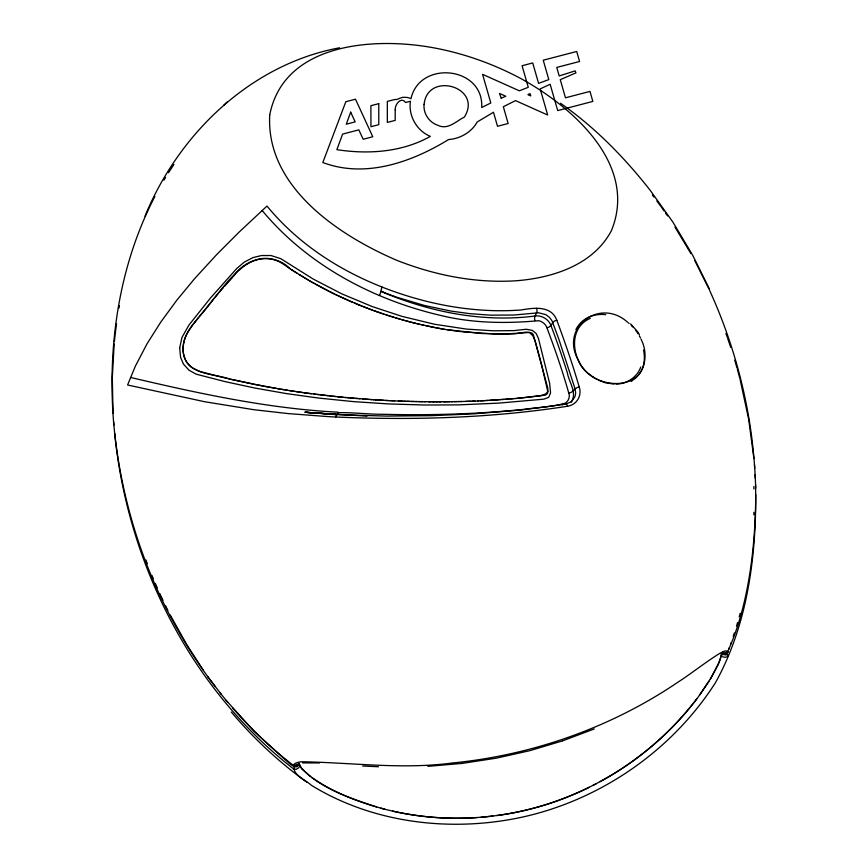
<?xml version="1.0" encoding="UTF-8"?>
<svg xmlns="http://www.w3.org/2000/svg" width="868" height="868" viewBox="0 0 868 868"><rect width="100%" height="100%" fill="white"/><g stroke="black" fill="none" stroke-linecap="round" stroke-linejoin="round"><path stroke-width="1.3" d="M753.847 514.789L753.901 512.326M114.175 343.945L112.319 377.461L113.014 413.233M114.402 341.558L115.032 335.536M115.173 334.332L116.54 323.525M335.764 417.009C413.211 420.394 491.212 418.126 567.9 406.191C572.479 405.399 576.678 402.383 578.63 398.13C580.008 395.222 580.334 391.859 579.726 388.712C572.967 365.363 565.057 342.361 556.562 319.587C550.713 305.243 533.332 307.858 521.191 309.974C489.975 312.328 458.467 309.062 428.076 301.706C366.752 286.538 307.424 255.474 267.008 206.052L239.123 232.082L216.772 254.487L194.768 278.487L176.909 300.078L160.699 322.191L146.985 343.891L135.365 366.144L127.585 384.991L204.609 401.721L253.847 409.707L288.057 413.58L327.692 416.575L335.764 417.009L336.697 414.437L304.842 412.267L367.012 416.141M262.136 210.479C307.109 264.686 372.448 299.525 440.445 315.377C472.593 323.319 506.033 323.656 538.713 320.704C541.957 321.41 544.876 323.558 546.428 326.498C554.923 348.958 562.822 371.743 569.267 394.875C569.614 398.162 567.997 401.602 565.09 403.229C551.343 407.211 536.576 407.483 522.406 409.512C476.272 414.155 429.834 415.457 383.493 414.286C368.553 414.383 352.072 412.278 337.945 412.701C337.804 413.363 337.695 414.416 337.207 414.763L305.471 412.267L340.061 414.752L386.564 416.076L430.984 415.696L472.832 413.917L521.31 409.989L565.817 404.13L571.513 401.591L575.017 396.578L575.658 393.215L575.224 389.298L558.71 338.791L552.015 320.802L549.401 317.297L545.82 314.639L538.529 312.784L514.095 315.03L490.648 315.16L469.729 313.652L450.959 311.07L424.582 305.514L396.459 297.149L380.792 291.333L381.985 287.037M755.54 484.626C756.972 551.842 748.52 623.04 715.503 682.628C672.613 749.735 602.468 798.636 524.945 816.528C453.497 832.705 374.444 824.014 311.417 785.323C305.937 780.039 290.997 774.516 294.48 765.131M720.028 660.255L721.623 653.105L721.471 655.329L723.087 654.396L722.946 652.259M119.025 307.977L119.437 305.59M721.492 655.318L718.031 664.942L710.328 679.123M739.2 616.801L740.165 613.307M722.328 653.495C723.673 654.125 725.192 654.168 726.776 653.561C748.466 607.763 755.561 546.59 755.746 494.489M736.509 626.078L737.572 622.616M733.21 636.439L734.361 633M730.498 644.371L731.095 642.7M728.664 649.362L729.283 647.702M727.395 652.671L726.006 655.036L723.087 654.396M728.133 652.128L726.961 652.096M640.747 367.034C637.22 377.265 626.696 384.047 616.03 384.101M728.382 655.579L727.731 656.534M719.605 661.286L711.055 677.93L698.631 696.44M293.731 765.652C292.972 762.983 299.786 761.833 301.814 761.757C352.039 762.571 402.426 769.677 452.651 762.972C532.941 755.03 611.3 727.384 678.114 682.064C692.393 672.841 705.597 662.056 720.082 653.17C722.328 652.172 726.234 649.264 728.209 651.998M144.999 216.197C178.537 134.052 250.722 64.221 339.605 47.794M186.728 334.104C180.989 344.748 181.466 360.101 191.936 367.674M154.884 196.428C118.569 266.324 107.155 347.167 113.838 425.103M379.424 295.521C381.236 292.841 379.598 289.174 384.34 292.831C432.134 312.621 484.865 322.766 536.478 315.844C542.294 315.713 548.023 319.207 550.529 324.458C556.616 340.343 562.106 356.455 567.314 372.643C568.833 382.083 577.567 392.846 571.209 402.09M575.907 329.504L576.298 328.755M187.39 332.856L192.946 324.665L213.441 299.091M163.944 180.197L165.625 177.376M576.71 328.017L578.077 325.912M708.972 681.326L699.858 694.769M168.511 172.721L173.936 164.464M195.3 321.605C185.307 332.553 177.842 350.216 187.716 363.518C198.327 375.334 216.219 374.238 230.291 379.186M698.273 696.917C672.125 731.8 638.327 760.91 600.027 781.71M697.058 698.534C649.177 761.811 575.603 805.048 496.908 815.551M195.419 321.475L198.588 317.373M199.39 316.332C220.7 294.317 248.649 237.539 286.44 266.313M578.565 325.25L580.746 322.744M298.961 764.165L296.248 765.891L293.818 765.706M726.494 652.28L724.52 652.877L723.066 652.291M299.091 767.54L296.205 769.341L293.688 769.015M214.255 298.125L218.562 293.113M219.485 292.06L223.369 287.655M224.389 286.505L232.298 277.738M565.817 404.13L566.717 404.282L567.596 406.246M233.253 276.718C245.568 257.546 273.474 251.709 290.075 268.755M223.684 105.321L227.069 102.055M294.111 765.055L293.406 765.424M581.332 322.169C587.723 316.006 597.054 313.608 605.734 314.672M634.389 379.099C645.662 370.169 647.68 353.71 641.929 341.091M727.612 656.631L725.03 657.326L722.371 656.707M632.446 380.596L633.108 380.119M631.09 381.475L631.774 381.041M296.997 764.296L295.565 764.925M592.844 785.475L596.457 783.609M590.273 318.339C566.511 328.581 572.055 363.171 591.032 375.486M589.209 787.298C528.894 817.211 458.293 826.032 392.586 811.103M562.638 740.849L594.265 728.936M562.345 740.946L529.654 750.712L496.127 758.209L461.863 763.449M546.97 327.692C551.939 327.399 551.798 320.52 556.833 320.303M568.887 392.954C573.423 392.803 574.735 387.171 579.325 387.074M283.261 757.981C287.926 761.486 294.881 770.665 298.842 765.153C318.079 787.818 349.164 797.8 376.625 806.98M492.937 816.061L480.981 817.265M525.292 397.555L545.332 395.146L547.534 393.573L547.795 391.587L542.142 367.045M524.478 397.609L518.022 398.271M516.655 398.401L540.721 395.667L545.701 393.92L547.795 391.587L547.806 388.18L533.245 334.484L531.921 333.073L529.751 332.466L505.078 333.996L481.794 333.529M515.256 398.531L517.567 398.314M513.682 398.662L515.625 398.488M513.834 398.651L480.839 400.832M427.902 766.346L462.264 763.395M511.002 398.889L512.413 398.77M509.614 399.009L505.675 399.313M504.449 399.41L502.062 399.584M499.653 399.757L500.869 399.671M498.395 399.844L495.715 400.018M494.272 400.105L489.747 400.376M476.966 817.569C444.666 819.772 411.996 816.647 380.748 808.151M302.628 762.885L319.511 762.961M486.644 400.549L488.196 400.463M485.114 400.625L477.78 400.973M478.735 400.929L474.568 401.103M474.97 401.092L470.391 401.255M472.214 401.19L473.581 401.135M470.847 401.244L465.563 401.407M466.854 401.363L469.501 401.287M466.214 401.385L460.582 401.548M462.026 401.504L438.915 401.808M458.13 401.602L459.367 401.569M456.872 401.624L454.224 401.667M451.338 401.71L452.814 401.689M449.798 401.732L443.418 401.786M436.203 401.808L440.977 401.808M433.957 401.797L437.472 401.808M432.329 401.797L434.89 401.808M433.316 401.797L411.172 401.45M431.049 401.786L428.412 401.765M424.268 401.71L425.667 401.732M422.846 401.7L418.506 401.624M415.577 401.559L417.041 401.591M414.101 401.526L400.246 401.103M406.788 401.32L409.707 401.407M403.902 401.233L405.334 401.276M402.47 401.179L394.397 400.864M398.314 401.027L399.681 401.081M394.701 400.875L390.665 400.701M613.991 384.101L605.278 382.777L598.519 380.195M391.913 400.756L393.15 400.81M362.705 766.021L378.47 766.737M389.157 400.625L391.001 400.712M387.312 400.528L389.417 400.636M373.49 399.747L388.137 400.571M385.468 400.441L386.824 400.506M384.068 400.365L378.068 400.018M481.284 333.496L445.696 329.504M374.998 399.833L376.528 399.931M373.728 399.757L341.634 397.175L308.737 393.378M370.538 399.551L371.992 399.649M369.106 399.454L365.027 399.161M338.01 412.181C267.68 408.557 198.783 393.454 130.46 377.439M362.477 398.976L363.735 399.063M358.907 398.694L360.068 398.792M357.746 398.607L355.424 398.412M354.242 398.314L350.498 398M347.808 397.761L349.175 397.88M344.976 397.49L346.408 397.631M343.5 397.36L337.294 396.741M335.699 396.578L332.585 396.242M329.623 395.927L331.077 396.09M326.867 395.624L328.223 395.775M461.787 331.771L495.454 334.017L514.941 333.833L526.062 332.097L529.437 332.487L532.822 335.764L535.155 340.896L541.936 366.003M325.565 395.472L323.026 395.179M320.52 394.875L321.778 395.027M460.365 331.609L447.031 329.721M319.24 394.723L316.625 394.397M313.966 394.061L315.301 394.235M311.319 393.725L305.069 392.889M308.433 393.345L303.865 392.716M304.408 392.792L289.066 390.524M302.65 392.553L295.999 391.587M293.33 391.186L294.751 391.392M290.476 390.741L291.908 390.969M284.964 389.873L289.738 390.633M287.666 390.307L281.08 389.244M444.383 329.287L445.794 329.525M283.662 389.667L254.66 384.437M443.081 329.07L444.546 329.319M279.821 389.027L277.315 388.604M443.298 329.102L438.08 328.191M274.809 388.18L276.057 388.397M442.051 328.885L436.843 327.952M273.735 387.985L270.924 387.497M269.264 387.193L270.089 387.345M268.472 387.052L264.534 386.336M263.221 386.086L227.958 378.643M437.06 327.985L428.206 326.216M435.584 327.713L416.564 323.569M253.575 384.22L231.474 379.457M425.526 325.63L427.078 325.967M423.964 325.283L420.882 324.589M419.396 324.241L412.083 322.451M226.808 378.372L222.197 377.265M415.729 323.363L412.994 322.679M221.014 376.972L199.868 371.45L192.739 368.238M410.814 322.115L412.636 322.592M411.378 322.267L405.291 320.65M410.141 321.952L406.506 320.976M384.73 809.182C358.994 802.423 333.594 792.723 311.655 777.435M404.076 320.314L405.725 320.769M404.455 320.422L401.624 319.63M403.197 320.075L386.054 314.878M400.387 319.283L395.222 317.764M393.909 317.363L389.949 316.126M389.038 315.844L377.276 311.883M383.135 313.912L383.96 314.183M381.486 313.348L382.311 313.63M380.889 313.153L373.598 310.56M376.82 311.721L372.578 310.18M372.676 310.223L369.79 309.138M371.764 309.887L368.433 308.628M369.345 308.975L363.464 306.708M367.848 308.4L361.88 306.068M362.292 306.241L358.918 304.874M361.131 305.786L356.77 303.995M358.788 304.831L355.153 303.323M354.621 303.095L356.336 303.811M355.066 303.279L349.815 301.044M352.755 302.314L348.502 300.48M349.055 300.719L335.786 294.675M348.133 300.317L338.618 296.01M337.554 295.511L334.842 294.219M335.2 294.393L318.957 286.082M334.375 293.992L329.254 291.464M328.332 290.997L309.811 280.961M595.22 378.394L597.423 379.587M317.829 285.464L315.583 284.227M314.466 283.608L312.241 282.35M311.135 281.72L299.232 274.624M307.999 279.908L292.266 270.208M297.181 273.355L291.409 269.644M292.115 270.1L289.728 268.537M592.041 376.289L594.157 377.689M560.5 103.259C594.916 127.27 624.515 157.531 650.338 190.504L672.917 222.143L692.707 255.29L709.612 289.359M289.055 268.071L287.004 266.693M310.462 776.567L301.858 768.929L299.004 763.341L299.493 765.424M306.946 782.274C278.943 762.071 253.554 738.408 231.289 712.02M627.564 322.202C600.233 297.453 559.903 326.78 578.023 359.558C590.24 392.173 652.204 393.844 643.546 350.021M293.319 765.348C271.163 748.314 250.863 728.903 232.516 707.832M293.536 768.907C187.206 686.165 123.777 554.826 113.632 421.555M628.345 322.82L629.105 323.471M283.25 757.97L254.107 731.333L226.147 700.335M630.591 323.883L637.535 331.63M631.318 325.489L632.718 326.921M219.799 692.523L227.676 702.266M652.41 195.137L653.919 197.069M221.362 694.487L207.647 676.541M635.886 330.654L637.047 332.227M215.21 686.577C159.191 613.611 124.591 524.749 114.75 433.403M656.837 201.007L660.483 205.922M661.21 206.909L664.02 210.913M665.42 212.91L667.525 215.915M203.459 670.411L187.173 645.336L170.161 614.88M637.6 333.041L638.056 333.724M637.622 331.76L639.423 334.625M674.979 227.09L690.906 253.586M639.325 335.797L639.727 336.513M694.769 260.606L709.069 289.239M640.107 337.218L640.475 337.934M165.69 605.972L167.882 610.443M641.04 339.084L641.593 340.299M159.831 593.614L162.978 600.374M709.644 290.444C735.131 346.419 750.766 406.983 754.715 468.394M155.296 583.394L157.303 587.94M151.943 575.375L153.376 578.815M145.933 559.979L147.332 563.744M725.898 333.453L727.275 337.24M727.699 338.509L730.726 347.395M728.415 655.492L726.755 654.331L726.69 653.159M562.139 404.911L561.965 404.347M734.708 360.177L736.975 367.891M536.598 308.314C538.713 312.784 532.952 316.071 534.992 320.542M737.323 369.182L739.775 378.22M740.1 379.522L748.672 419.266L753.901 458.532M754.509 464.857L755.334 478.279M297.724 764.252L297.778 765.24M755.127 474.731L755.746 488.174M753.869 486.525L753.923 488.977M395.222 109.9L395.168 120.392L387.345 122.431L387.323 101.426L395.146 99.386C396.014 100.829 401.537 96.532 404.488 97.314C406.712 97.249 409.012 97.617 410.955 98.746C419.624 59.632 484.051 66.51 481.697 107.534L490.811 102.966L482.586 74.344L519.314 90.793L528.276 87.299L522.08 65.718L532.724 62.952L538.583 83.371L548.815 79.606L543.238 60.207L576.71 51.472L579.574 61.476L556.757 67.433L559.198 75.939L575.159 70.883L575.94 72.869L560.272 79.682L565.469 97.802L589.969 91.411L592.844 101.415L557.712 110.583L550.149 84.283L540.178 88.905L547.675 115.01L515.505 100.612L503.331 106.731L508.138 123.506L497.505 126.283L493.48 112.254L477.226 121.976C471.541 132.283 460.138 138.706 448.55 139.564C411.725 162.153 365.33 178.613 322.82 162.511L345.833 101.719L355.489 99.191L372.773 136.753L363.171 139.26L358.831 129.864L342.61 134.095L336.86 149.665C368.336 154.515 402.144 152.226 430.365 136.374C416.803 130.938 408.199 115.672 410.445 101.252L405.606 102.511C401.146 96.109 394.669 104.757 395.222 109.9M179.687 348.003L180.598 357.323L183.365 363.996L189.04 370.213L196.244 374.195L225.224 381.66L255.192 388.104L286.201 393.562L318.762 398.086L353.667 401.634L388.528 403.924L424.582 405.02L458.608 404.879L498.514 403.132L543.813 399.161L548.684 397.392L550.562 392.846L549.618 383.255L538.42 338.379L536.12 333.431L532.312 330.372L526.171 329.265L514.062 330.61L493.143 330.806L466.366 329.081L434.575 324.263L401.917 316.353L372.155 306.545L341.905 293.905L313.261 279.084L280.831 258.707L271 255.528L261.452 255.55L253.044 257.579L244.32 262.082L236.704 268.537L210.479 298.017L188.909 325.109L181.944 337.5L179.687 348.003M424.083 104.41C423.117 113.545 429.248 122.475 437.895 125.328C447.91 130.233 455.971 121.249 464.347 117.093C483.259 87.158 427.566 70.666 424.083 104.41M269.731 114.967C265.662 186.685 338.477 235.261 396.589 260.226C434.174 275.091 474.785 283.272 515.277 280.831C551.896 278.183 593.17 265.272 611.408 230.649C638.425 164.649 572.457 106.666 520.323 78.272C493.23 63.906 464.033 53.447 433.87 47.859C375.269 36.901 283.869 42.348 269.731 114.967M350.683 112.156L346.278 124.2L355.175 121.878L350.683 112.156M528.493 94.406L527.95 94.655L530.749 95.914L530.098 93.646L528.493 94.406M501.205 98.182L499.512 93.451L505.751 96.24L501.205 98.182M378.763 103.661L370.875 105.712L370.951 126.706L378.784 124.666L378.763 103.661"/></g></svg>
